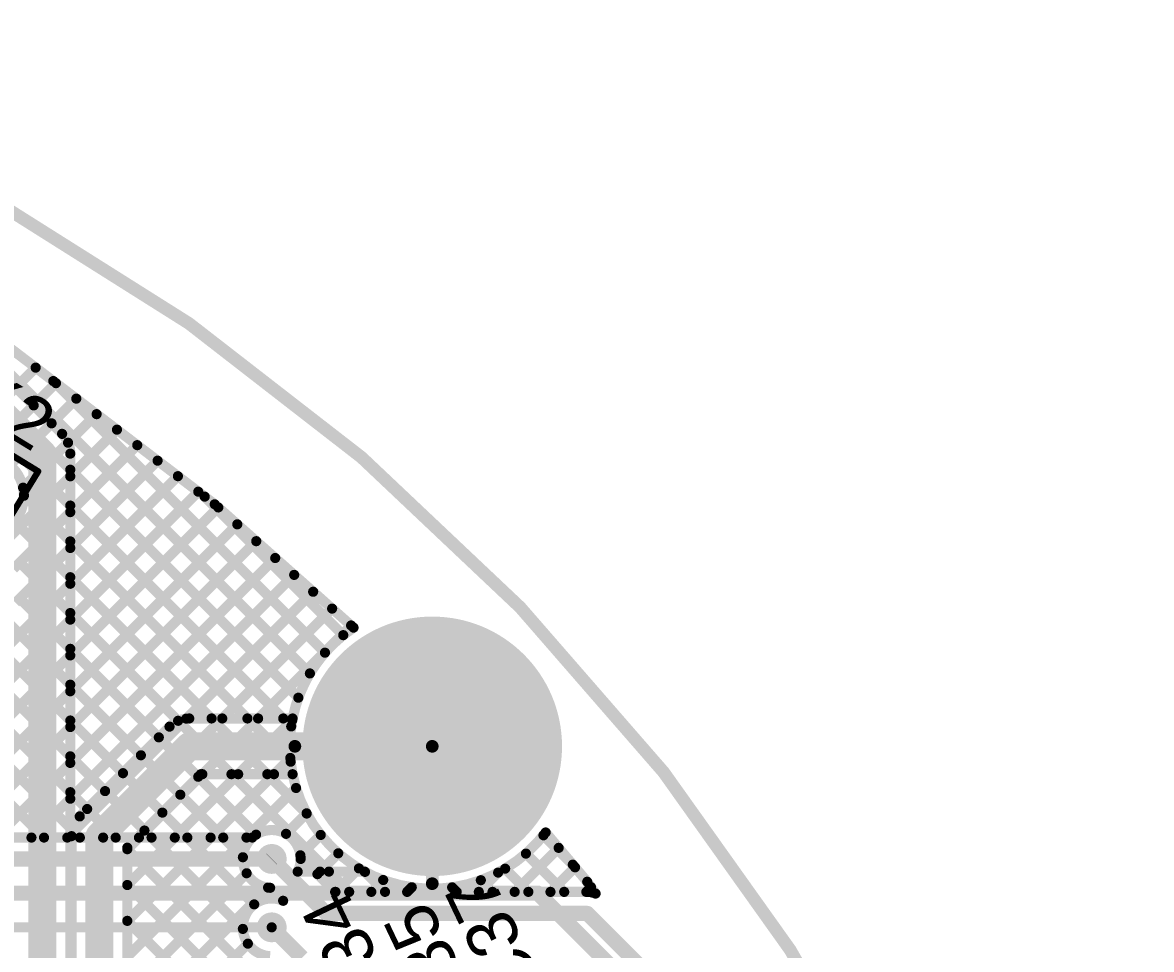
# Model space of a CAD drawing. Header units: millimetres. Extents: x -0.57 to 2.98, y -0.65 to 2.86.
# Drawn here: x 2.087 to 2.978, y 2.084 to 2.815 of the extents above; entities that cross this region are included whole.
import ezdxf

# ---------------------------------------------------------------- set-up
doc = ezdxf.new("R2010")
doc.units = ezdxf.units.MM
doc.header["$MEASUREMENT"] = 0
for name, color, linetype in [('BottomLayer', 5, 'Continuous'), ('BottomSolder', 6, 'Continuous'), ('Mechanical2', 216, 'Continuous'), ('MultiLayer', 9, 'Continuous'), ('PadHoleLayer', 156, 'Continuous'), ('TopLayer', 1, 'Continuous'), ('TopOverlay', 2, 'Continuous'), ('TopPaste', 8, 'Continuous'), ('TopSolder', 216, 'Continuous'), ('ViaHoleLayer', 16, 'Continuous')]:
    doc.layers.add(name, color=color, linetype=linetype)
doc.styles.add('Arial', font='', dxfattribs={"height": 0.2})
doc.styles.get('Arial').set_extended_font_data('Arial')

# ---------------------------------------------------------------- blocks, each defined once
blk = doc.blocks.new('SPM0687LR5H_1_236')
at = {"layer": 'BottomSolder'}
h = blk.add_hatch(color=6, dxfattribs=at)
edge = h.paths.add_edge_path()
edge.add_arc((0, -0.03594), 0.004, 0, 360)
at = {"layer": 'PadHoleLayer'}
h = blk.add_hatch(color=156, dxfattribs=at)
edge = h.paths.add_edge_path()
edge.add_arc((0, -0.03594), 0.02018, 0, 360)
at = {"layer": 'TopLayer'}
h = blk.add_hatch(color=1, dxfattribs=at)
edge = h.paths.add_edge_path()
edge.add_arc((-0.0474, 0.06705), 0.01772, 0, 360)
h = blk.add_hatch(color=1, dxfattribs=at)
edge = h.paths.add_edge_path()
edge.add_arc((0, 0.06705), 0.01772, 0, 360)
h = blk.add_hatch(color=1, dxfattribs=at)
edge = h.paths.add_edge_path()
edge.add_arc((0.0474, 0.06705), 0.01772, 0, 360)
h = blk.add_hatch(color=1, dxfattribs=at)
edge = h.paths.add_edge_path()
edge.add_arc((0, -0.03594), 0.03299, 0, 360)
h = blk.add_hatch(color=1, dxfattribs=at)
edge = h.paths.add_edge_path()
edge.add_arc((-0.0474, -0.06705), 0.01772, 0, 360)
h = blk.add_hatch(color=1, dxfattribs=at)
edge = h.paths.add_edge_path()
edge.add_arc((0.0474, -0.06705), 0.01772, 0, 360)
at = {"layer": 'TopPaste'}
h = blk.add_hatch(color=8, dxfattribs=at)
edge = h.paths.add_edge_path()
edge.add_arc((-0.0474, 0.06705), 0.01772, 0, 360)
h = blk.add_hatch(color=8, dxfattribs=at)
edge = h.paths.add_edge_path()
edge.add_arc((0, 0.06705), 0.01772, 0, 360)
h = blk.add_hatch(color=8, dxfattribs=at)
edge = h.paths.add_edge_path()
edge.add_arc((0.0474, 0.06705), 0.01772, 0, 360)
h = blk.add_hatch(color=8, dxfattribs=at)
edge = h.paths.add_edge_path()
edge.add_arc((-0.0474, -0.06705), 0.01772, 0, 360)
h = blk.add_hatch(color=8, dxfattribs=at)
edge = h.paths.add_edge_path()
edge.add_arc((0.0474, -0.06705), 0.01772, 0, 360)
at = {"layer": 'TopSolder'}
h = blk.add_hatch(color=216, dxfattribs=at)
edge = h.paths.add_edge_path()
edge.add_arc((-0.0474, 0.06705), 0.02172, 0, 360)
h = blk.add_hatch(color=216, dxfattribs=at)
edge = h.paths.add_edge_path()
edge.add_arc((0, 0.06705), 0.02172, 0, 360)
h = blk.add_hatch(color=216, dxfattribs=at)
edge = h.paths.add_edge_path()
edge.add_arc((0.0474, 0.06705), 0.02172, 0, 360)
h = blk.add_hatch(color=216, dxfattribs=at)
edge = h.paths.add_edge_path()
edge.add_arc((0, -0.03594), 0.03699, 0, 360)
h = blk.add_hatch(color=216, dxfattribs=at)
edge = h.paths.add_edge_path()
edge.add_arc((-0.0474, -0.06705), 0.02172, 0, 360)
h = blk.add_hatch(color=216, dxfattribs=at)
edge = h.paths.add_edge_path()
edge.add_arc((0.0474, -0.06705), 0.02172, 0, 360)
at = {"layer": 'TopOverlay', "const_width": 0.005}
for points in [[(-0.07402, 0.09591), (-0.07402, -0.10591)], [(0.07402, 0.09591), (-0.07402, 0.09591)], [(0.07402, 0.09591), (0.07402, -0.10591)], [(-0.085, 0.075), (-0.085, 0.065)], [(-0.08, 0.07), (-0.085, 0.075)], [(-0.08, 0.07), (-0.085, 0.065)], [(0.07402, -0.10591), (-0.07402, -0.10591)]]:
    blk.add_lwpolyline(points, dxfattribs=at)
at = {"layer": 'TopOverlay', "const_width": 0.0025}
for points in [[(-0.07527, 0.09591, 1), (-0.07277, 0.09591, 1)], [(-0.07527, 0.09591, 1), (-0.07277, 0.09591, 1)], [(0.07277, 0.09591, 1), (0.07527, 0.09591, 1)], [(0.07277, 0.09591, 1), (0.07527, 0.09591, 1)], [(-0.08625, 0.075, 1), (-0.08375, 0.075, 1)], [(-0.08625, 0.075, 1), (-0.08375, 0.075, 1)], [(-0.08125, 0.07, 1), (-0.07875, 0.07, 1)], [(-0.08125, 0.07, 1), (-0.07875, 0.07, 1)], [(-0.08625, 0.065, 1), (-0.08375, 0.065, 1)], [(-0.08625, 0.065, 1), (-0.08375, 0.065, 1)], [(-0.07527, -0.10591, 1), (-0.07277, -0.10591, 1)], [(-0.07527, -0.10591, 1), (-0.07277, -0.10591, 1)], [(0.07277, -0.10591, 1), (0.07527, -0.10591, 1)], [(0.07277, -0.10591, 1), (0.07527, -0.10591, 1)]]:
    blk.add_lwpolyline(points, format="xyb", close=True, dxfattribs=at)

msp = doc.modelspace()

# ---------------------------------------------------------------- hatches: boundary and pattern name
at = {"layer": 'BottomLayer'}
h = msp.add_hatch(color=5, dxfattribs=at)
edge = h.paths.add_edge_path()
edge.add_arc((2.41069, 2.24391), 0.09843, 0, 360)
h = msp.add_hatch(color=5, dxfattribs=at)
edge = h.paths.add_edge_path()
edge.add_arc((2.284, 2.155), 0.01181, 0, 360)
h = msp.add_hatch(color=5, dxfattribs=at)
edge = h.paths.add_edge_path()
edge.add_arc((2.284, 2.101), 0.01181, 0, 360)
at = {"layer": 'BottomSolder'}
h = msp.add_hatch(color=6, dxfattribs=at)
edge = h.paths.add_edge_path()
edge.add_arc((2.41069, 2.24391), 0.10243, 0, 360)
h = msp.add_hatch(color=6, dxfattribs=at)
edge = h.paths.add_edge_path()
edge.add_arc((2.284, 2.155), 0.00791, 0, 360)
h = msp.add_hatch(color=6, dxfattribs=at)
edge = h.paths.add_edge_path()
edge.add_arc((2.284, 2.101), 0.00791, 0, 360)
at = {"layer": 'MultiLayer'}
h = msp.add_hatch(color=9, dxfattribs=at)
edge = h.paths.add_edge_path()
edge.add_arc((2.41069, 2.24391), 0.09843, 0, 360)
at = {"layer": 'PadHoleLayer'}
h = msp.add_hatch(color=156, dxfattribs=at)
edge = h.paths.add_edge_path()
edge.add_arc((2.41069, 2.24391), 0.05906, 0, 360)
at = {"layer": 'TopLayer'}
h = msp.add_hatch(color=1, dxfattribs=at)
edge = h.paths.add_edge_path()
edge.add_arc((2.41069, 2.24391), 0.09843, 0, 360)
h = msp.add_hatch(color=1, dxfattribs=at)
edge = h.paths.add_edge_path()
edge.add_arc((2.284, 2.155), 0.01181, 0, 360)
h = msp.add_hatch(color=1, dxfattribs=at)
edge = h.paths.add_edge_path()
edge.add_arc((2.284, 2.101), 0.01181, 0, 360)
at = {"layer": 'TopSolder'}
h = msp.add_hatch(color=216, dxfattribs=at)
edge = h.paths.add_edge_path()
edge.add_arc((2.41069, 2.24391), 0.10243, 0, 360)
h = msp.add_hatch(color=216, dxfattribs=at)
edge = h.paths.add_edge_path()
edge.add_arc((2.284, 2.155), 0.00791, 0, 360)
h = msp.add_hatch(color=216, dxfattribs=at)
edge = h.paths.add_edge_path()
edge.add_arc((2.284, 2.101), 0.00791, 0, 360)
at = {"layer": 'ViaHoleLayer'}
h = msp.add_hatch(color=16, dxfattribs=at)
edge = h.paths.add_edge_path()
edge.add_arc((2.284, 2.155), 0.00591, 0, 360)
h = msp.add_hatch(color=16, dxfattribs=at)
edge = h.paths.add_edge_path()
edge.add_arc((2.284, 2.101), 0.00591, 0, 360)

# ---------------------------------------------------------------- linework, layer by layer
at = {"layer": 'BottomLayer'}
for points, const_width in [([(2.0356, 2.57352), (2.11852, 2.4906)], 0.008), ([(2.04049, 2.57507), (2.31411, 2.30145)], 0.008), ([(2.05562, 2.57498), (2.239, 2.435)], 0.008), ([(2.02, 2.558), (2.103, 2.475)], 0.022), ([(2.08194, 2.52717), (2.09766, 2.54289)], 0.008), ([(2.09609, 2.51303), (2.1137, 2.53064)], 0.008), ([(2.11158, 2.53226), (2.326, 2.31784)], 0.008), ([(2.11023, 2.49888), (2.12974, 2.5184)], 0.008), ([(2.12324, 2.48361), (2.14578, 2.50615)], 0.008), ([(2.125, 2.45709), (2.16182, 2.49391)], 0.008), ([(2.103, 2.02045), (2.103, 2.475)], 0.022), ([(2.125, 2.4288), (2.17786, 2.48167)], 0.008), ([(2.125, 2.02956), (2.125, 2.475)], 0.008), ([(2.125, 2.40052), (2.1939, 2.46942)], 0.008), ([(2.125, 2.46227), (2.30501, 2.28226)], 0.008), ([(2.125, 2.37223), (2.20994, 2.45718)], 0.008), ([(2.125, 2.34395), (2.22599, 2.44493)], 0.008), ([(2.23108, 2.44105), (2.34044, 2.33168)], 0.008), ([(2.125, 2.43399), (2.29308, 2.26591)], 0.008), ([(2.125, 2.31566), (2.24182, 2.43249)], 0.008), ([(2.239, 2.435), (2.34857, 2.33761)], 0.008), ([(2.125, 2.28738), (2.2568, 2.41918)], 0.008), ([(2.125, 2.2591), (2.27177, 2.40587)], 0.008), ([(2.125, 2.4057), (2.26479, 2.26591)], 0.008), ([(2.125, 2.23081), (2.28675, 2.39256)], 0.008), ([(2.125, 2.20253), (2.30172, 2.37925)], 0.008), ([(2.125, 2.37742), (2.23651, 2.26591)], 0.008), ([(2.21654, 2.26578), (2.31669, 2.36594)], 0.008), ([(2.125, 2.34913), (2.21008, 2.26406)], 0.008), ([(2.24495, 2.26591), (2.33167, 2.35263)], 0.008), ([(2.27324, 2.26591), (2.34664, 2.33932)], 0.008), ([(2.125, 2.32085), (2.19487, 2.25098)], 0.008), ([(2.125, 2.29257), (2.18073, 2.23684)], 0.008), ([(2.125, 2.26428), (2.16658, 2.2227)], 0.008), ([(2.13248, 2.1886), (2.20331, 2.25943)], 0.008), ([(2.21891, 2.26591), (2.30044, 2.26591)], 0.008), ([(2.148, 2.173), (2.21891, 2.24391)], 0.022), ([(2.21891, 2.24391), (2.41069, 2.24391)], 0.022), ([(2.41069, 2.13548), (2.41069, 2.24391)], 0.01), ([(2.125, 2.236), (2.15244, 2.20856)], 0.008), ([(2.17, 2.13439), (2.25752, 2.22191)], 0.008), ([(2.17, 2.16267), (2.22924, 2.22191)], 0.008), ([(2.17, 2.10611), (2.2858, 2.22191)], 0.008), ([(2.17, 2.16389), (2.22802, 2.22191)], 0.008), ([(2.17, 2.10611), (2.2858, 2.22191)], 0.008), ([(2.22598, 2.21987), (2.27166, 2.17419)], 0.008), ([(2.22802, 2.22191), (2.30044, 2.22191)], 0.008), ([(2.25222, 2.22191), (2.34513, 2.129)], 0.008), ([(2.28051, 2.22191), (2.31159, 2.19083)], 0.008), ([(2.125, 2.20771), (2.1383, 2.19441)], 0.008), ([(2.17, 2.07782), (2.30319, 2.21101)], 0.008), ([(2.21184, 2.20573), (2.26123, 2.15634)], 0.008), ([(2.1977, 2.19158), (2.27015, 2.11913)], 0.008), ([(2.29529, 2.17482), (2.31149, 2.19102)], 0.008), ([(2.148, 2.041), (2.148, 2.173)], 0.022), ([(2.126, 2.041), (2.126, 2.173)], 0.008), ([(2.18356, 2.17744), (2.26122, 2.09978)], 0.008), ([(2.30663, 2.15788), (2.32269, 2.17395)], 0.008), ([(2.49847, 2.17366), (2.52164, 2.15049)], 0.008), ([(2.50022, 2.17591), (2.533, 2.137)], 0.008), ([(2.17, 2.05011), (2.17, 2.16389)], 0.008), ([(2.17, 2.16271), (2.31119, 2.02152)], 0.008), ([(2.47574, 2.129), (2.51047, 2.16374)], 0.008), ([(2.284, 2.155), (2.327, 2.112)], 0.012), ([(2.30678, 2.15627), (2.33404, 2.129)], 0.008), ([(2.32004, 2.14301), (2.33649, 2.15946)], 0.008), ([(2.48463, 2.15921), (2.51484, 2.129)], 0.008), ([(2.17029, 2.04982), (2.26418, 2.14371)], 0.008), ([(2.33432, 2.129), (2.35283, 2.14752)], 0.008), ([(2.35762, 2.1448), (2.37342, 2.129)], 0.008), ([(2.44745, 2.129), (2.46268, 2.14422)], 0.008), ([(2.46823, 2.14732), (2.48656, 2.129)], 0.008), ([(2.50402, 2.129), (2.52341, 2.14839)], 0.008), ([(2.17, 2.13443), (2.29443, 2.01)], 0.008), ([(2.3626, 2.129), (2.37197, 2.13837)], 0.008), ([(2.44904, 2.13823), (2.45827, 2.129)], 0.008), ([(2.533, 2.137), (2.53963, 2.12765)], 0.008), ([(2.18443, 2.03568), (2.28112, 2.13237)], 0.008), ([(2.28273, 2.13222), (2.293, 2.12196)], 0.008), ([(2.33404, 2.129), (2.533, 2.129)], 0.008), ([(2.39088, 2.129), (2.39454, 2.13265)], 0.008), ([(2.4264, 2.13259), (2.42999, 2.129)], 0.008), ([(2.53231, 2.129), (2.53603, 2.13273)], 0.008), ([(2.327, 2.112), (2.533, 2.112)], 0.012), ([(2.533, 2.112), (2.743, 1.902)], 0.012), ([(2.17, 2.10614), (2.26614, 2.01)], 0.008), ([(2.284, 2.101), (2.308, 2.077)], 0.012), ([(2.19857, 2.02154), (2.26516, 2.08813)], 0.008)]:
    msp.add_lwpolyline(points, dxfattribs=dict(at, const_width=const_width))
for points, const_width in [([(2.09566, 2.54289, 1), (2.09966, 2.54289, 1)], 0.004), ([(2.10958, 2.53226, 1), (2.11358, 2.53226, 1)], 0.004), ([(2.1117, 2.53064, 1), (2.1157, 2.53064, 1)], 0.004), ([(2.12774, 2.5184, 1), (2.13174, 2.5184, 1)], 0.004), ([(2.09409, 2.51303, 1), (2.09809, 2.51303, 1)], 0.004), ([(2.14378, 2.50615, 1), (2.14778, 2.50615, 1)], 0.004), ([(2.10823, 2.49888, 1), (2.11223, 2.49888, 1)], 0.004), ([(2.15982, 2.49391, 1), (2.16382, 2.49391, 1)], 0.004), ([(2.0975, 2.475, 1), (2.1085, 2.475, 1)], 0.011), ([(2.0975, 2.475, 1), (2.1085, 2.475, 1)], 0.011), ([(2.11652, 2.4906, 1), (2.12052, 2.4906, 1)], 0.004), ([(2.11652, 2.4906, 1), (2.12052, 2.4906, 1)], 0.004), ([(2.11656, 2.49056, 1), (2.12056, 2.49056, 1)], 0.004), ([(2.12124, 2.48361, 1), (2.12524, 2.48361, 1)], 0.004), ([(2.123, 2.475, 1), (2.127, 2.475, 1)], 0.004), ([(2.123, 2.475, 1), (2.127, 2.475, 1)], 0.004), ([(2.123, 2.475, 1), (2.127, 2.475, 1)], 0.004), ([(2.17586, 2.48167, 1), (2.17986, 2.48167, 1)], 0.004), ([(2.1919, 2.46942, 1), (2.1959, 2.46942, 1)], 0.004), ([(2.123, 2.46227, 1), (2.127, 2.46227, 1)], 0.004), ([(2.123, 2.45709, 1), (2.127, 2.45709, 1)], 0.004), ([(2.20794, 2.45718, 1), (2.21194, 2.45718, 1)], 0.004), ([(2.22399, 2.44493, 1), (2.22799, 2.44493, 1)], 0.004), ([(2.22908, 2.44105, 1), (2.23308, 2.44105, 1)], 0.004), ([(2.123, 2.43399, 1), (2.127, 2.43399, 1)], 0.004), ([(2.123, 2.4288, 1), (2.127, 2.4288, 1)], 0.004), ([(2.237, 2.435, 1), (2.241, 2.435, 1)], 0.004), ([(2.237, 2.435, 1), (2.241, 2.435, 1)], 0.004), ([(2.23982, 2.43249, 1), (2.24382, 2.43249, 1)], 0.004), ([(2.2548, 2.41918, 1), (2.2588, 2.41918, 1)], 0.004), ([(2.123, 2.4057, 1), (2.127, 2.4057, 1)], 0.004), ([(2.26977, 2.40587, 1), (2.27377, 2.40587, 1)], 0.004), ([(2.123, 2.40052, 1), (2.127, 2.40052, 1)], 0.004), ([(2.28475, 2.39256, 1), (2.28875, 2.39256, 1)], 0.004), ([(2.123, 2.37742, 1), (2.127, 2.37742, 1)], 0.004), ([(2.29972, 2.37925, 1), (2.30372, 2.37925, 1)], 0.004), ([(2.123, 2.37223, 1), (2.127, 2.37223, 1)], 0.004), ([(2.31469, 2.36594, 1), (2.31869, 2.36594, 1)], 0.004), ([(2.123, 2.34913, 1), (2.127, 2.34913, 1)], 0.004), ([(2.32967, 2.35263, 1), (2.33367, 2.35263, 1)], 0.004), ([(2.123, 2.34395, 1), (2.127, 2.34395, 1)], 0.004), ([(2.33844, 2.33168, 1), (2.34244, 2.33168, 1)], 0.004), ([(2.34464, 2.33932, 1), (2.34864, 2.33932, 1)], 0.004), ([(2.34657, 2.33761, 1), (2.35057, 2.33761, 1)], 0.004), ([(2.34657, 2.33761, 1), (2.35057, 2.33761, 1)], 0.004), ([(2.123, 2.32085, 1), (2.127, 2.32085, 1)], 0.004), ([(2.123, 2.31566, 1), (2.127, 2.31566, 1)], 0.004), ([(2.324, 2.31784, 1), (2.328, 2.31784, 1)], 0.004), ([(2.31211, 2.30145, 1), (2.31611, 2.30145, 1)], 0.004), ([(2.123, 2.29257, 1), (2.127, 2.29257, 1)], 0.004), ([(2.123, 2.28738, 1), (2.127, 2.28738, 1)], 0.004), ([(2.30301, 2.28226, 1), (2.30701, 2.28226, 1)], 0.004), ([(2.123, 2.26428, 1), (2.127, 2.26428, 1)], 0.004), ([(2.20131, 2.25943, 1), (2.20531, 2.25943, 1)], 0.004), ([(2.20131, 2.25943, 1), (2.20531, 2.25943, 1)], 0.004), ([(2.20135, 2.25947, 1), (2.20535, 2.25947, 1)], 0.004), ([(2.20808, 2.26406, 1), (2.21208, 2.26406, 1)], 0.004), ([(2.21454, 2.26578, 1), (2.21854, 2.26578, 1)], 0.004), ([(2.21691, 2.26591, 1), (2.22091, 2.26591, 1)], 0.004), ([(2.21691, 2.26591, 1), (2.22091, 2.26591, 1)], 0.004), ([(2.21691, 2.26591, 1), (2.22091, 2.26591, 1)], 0.004), ([(2.23451, 2.26591, 1), (2.23851, 2.26591, 1)], 0.004), ([(2.24295, 2.26591, 1), (2.24695, 2.26591, 1)], 0.004), ([(2.26279, 2.26591, 1), (2.26679, 2.26591, 1)], 0.004), ([(2.27124, 2.26591, 1), (2.27524, 2.26591, 1)], 0.004), ([(2.29108, 2.26591, 1), (2.29508, 2.26591, 1)], 0.004), ([(2.29844, 2.26591, 1), (2.30244, 2.26591, 1)], 0.004), ([(2.29844, 2.26591, 1), (2.30244, 2.26591, 1)], 0.004), ([(2.123, 2.2591, 1), (2.127, 2.2591, 1)], 0.004), ([(2.19287, 2.25098, 1), (2.19687, 2.25098, 1)], 0.004), ([(2.21341, 2.24391, 1), (2.22441, 2.24391, 1)], 0.011), ([(2.21341, 2.24391, 1), (2.22441, 2.24391, 1)], 0.011), ([(2.40519, 2.24391, 1), (2.41619, 2.24391, 1)], 0.011), ([(2.40819, 2.24391, 1), (2.41319, 2.24391, 1)], 0.005), ([(2.123, 2.236, 1), (2.127, 2.236, 1)], 0.004), ([(2.17873, 2.23684, 1), (2.18273, 2.23684, 1)], 0.004), ([(2.123, 2.23081, 1), (2.127, 2.23081, 1)], 0.004), ([(2.16458, 2.2227, 1), (2.16858, 2.2227, 1)], 0.004), ([(2.22398, 2.21987, 1), (2.22798, 2.21987, 1)], 0.004), ([(2.22602, 2.22191, 1), (2.23002, 2.22191, 1)], 0.004), ([(2.22602, 2.22191, 1), (2.23002, 2.22191, 1)], 0.004), ([(2.22724, 2.22191, 1), (2.23124, 2.22191, 1)], 0.004), ([(2.25022, 2.22191, 1), (2.25422, 2.22191, 1)], 0.004), ([(2.25552, 2.22191, 1), (2.25952, 2.22191, 1)], 0.004), ([(2.27851, 2.22191, 1), (2.28251, 2.22191, 1)], 0.004), ([(2.2838, 2.22191, 1), (2.2878, 2.22191, 1)], 0.004), ([(2.2838, 2.22191, 1), (2.2878, 2.22191, 1)], 0.004), ([(2.29844, 2.22191, 1), (2.30244, 2.22191, 1)], 0.004), ([(2.29844, 2.22191, 1), (2.30244, 2.22191, 1)], 0.004), ([(2.123, 2.20771, 1), (2.127, 2.20771, 1)], 0.004), ([(2.15044, 2.20856, 1), (2.15444, 2.20856, 1)], 0.004), ([(2.20984, 2.20573, 1), (2.21384, 2.20573, 1)], 0.004), ([(2.30119, 2.21101, 1), (2.30519, 2.21101, 1)], 0.004), ([(2.123, 2.20253, 1), (2.127, 2.20253, 1)], 0.004), ([(2.13044, 2.18856, 1), (2.13444, 2.18856, 1)], 0.004), ([(2.13048, 2.1886, 1), (2.13448, 2.1886, 1)], 0.004), ([(2.13048, 2.1886, 1), (2.13448, 2.1886, 1)], 0.004), ([(2.1363, 2.19441, 1), (2.1403, 2.19441, 1)], 0.004), ([(2.1957, 2.19158, 1), (2.1997, 2.19158, 1)], 0.004), ([(2.30949, 2.19102, 1), (2.31349, 2.19102, 1)], 0.004), ([(2.30959, 2.19083, 1), (2.31359, 2.19083, 1)], 0.004), ([(2.1425, 2.173, 1), (2.1535, 2.173, 1)], 0.011), ([(2.1425, 2.173, 1), (2.1535, 2.173, 1)], 0.011), ([(2.124, 2.173, 1), (2.128, 2.173, 1)], 0.004), ([(2.124, 2.173, 1), (2.128, 2.173, 1)], 0.004), ([(2.124, 2.173, 1), (2.128, 2.173, 1)], 0.004), ([(2.18155, 2.17744, 1), (2.18555, 2.17744, 1)], 0.004), ([(2.26966, 2.17419, 1), (2.27366, 2.17419, 1)], 0.004), ([(2.29329, 2.17482, 1), (2.29729, 2.17482, 1)], 0.004), ([(2.32069, 2.17395, 1), (2.32469, 2.17395, 1)], 0.004), ([(2.49647, 2.17366, 1), (2.50047, 2.17366, 1)], 0.004), ([(2.49822, 2.17591, 1), (2.50222, 2.17591, 1)], 0.004), ([(2.49822, 2.17591, 1), (2.50222, 2.17591, 1)], 0.004), ([(2.168, 2.16389, 1), (2.172, 2.16389, 1)], 0.004), ([(2.168, 2.16389, 1), (2.172, 2.16389, 1)], 0.004), ([(2.168, 2.16271, 1), (2.172, 2.16271, 1)], 0.004), ([(2.168, 2.16267, 1), (2.172, 2.16267, 1)], 0.004), ([(2.50847, 2.16374, 1), (2.51247, 2.16374, 1)], 0.004), ([(2.25923, 2.15634, 1), (2.26323, 2.15634, 1)], 0.004), ([(2.281, 2.155, 1), (2.287, 2.155, 1)], 0.006), ([(2.30463, 2.15788, 1), (2.30863, 2.15788, 1)], 0.004), ([(2.30478, 2.15627, 1), (2.30878, 2.15627, 1)], 0.004), ([(2.30478, 2.15627, 1), (2.30878, 2.15627, 1)], 0.004), ([(2.33449, 2.15946, 1), (2.33849, 2.15946, 1)], 0.004), ([(2.48263, 2.15921, 1), (2.48663, 2.15921, 1)], 0.004), ([(2.26218, 2.14371, 1), (2.26618, 2.14371, 1)], 0.004), ([(2.35083, 2.14752, 1), (2.35483, 2.14752, 1)], 0.004), ([(2.35562, 2.1448, 1), (2.35962, 2.1448, 1)], 0.004), ([(2.46068, 2.14422, 1), (2.46468, 2.14422, 1)], 0.004), ([(2.46623, 2.14732, 1), (2.47023, 2.14732, 1)], 0.004), ([(2.51964, 2.15049, 1), (2.52364, 2.15049, 1)], 0.004), ([(2.52141, 2.14839, 1), (2.52541, 2.14839, 1)], 0.004), ([(2.168, 2.13443, 1), (2.172, 2.13443, 1)], 0.004), ([(2.31804, 2.14301, 1), (2.32204, 2.14301, 1)], 0.004), ([(2.36997, 2.13837, 1), (2.37397, 2.13837, 1)], 0.004), ([(2.40819, 2.13548, 1), (2.41319, 2.13548, 1)], 0.005), ([(2.44704, 2.13823, 1), (2.45104, 2.13823, 1)], 0.004), ([(2.531, 2.137, 1), (2.535, 2.137, 1)], 0.004), ([(2.531, 2.137, 1), (2.535, 2.137, 1)], 0.004), ([(2.168, 2.13439, 1), (2.172, 2.13439, 1)], 0.004), ([(2.27912, 2.13237, 1), (2.28312, 2.13237, 1)], 0.004), ([(2.28073, 2.13222, 1), (2.28473, 2.13222, 1)], 0.004), ([(2.28073, 2.13222, 1), (2.28473, 2.13222, 1)], 0.004), ([(2.33204, 2.129, 1), (2.33604, 2.129, 1)], 0.004), ([(2.33204, 2.129, 1), (2.33604, 2.129, 1)], 0.004), ([(2.33232, 2.129, 1), (2.33632, 2.129, 1)], 0.004), ([(2.34313, 2.129, 1), (2.34713, 2.129, 1)], 0.004), ([(2.3606, 2.129, 1), (2.3646, 2.129, 1)], 0.004), ([(2.37142, 2.129, 1), (2.37542, 2.129, 1)], 0.004), ([(2.38888, 2.129, 1), (2.39288, 2.129, 1)], 0.004), ([(2.39254, 2.13265, 1), (2.39654, 2.13265, 1)], 0.004), ([(2.4244, 2.13259, 1), (2.4284, 2.13259, 1)], 0.004), ([(2.42799, 2.129, 1), (2.43199, 2.129, 1)], 0.004), ([(2.44545, 2.129, 1), (2.44945, 2.129, 1)], 0.004), ([(2.45627, 2.129, 1), (2.46027, 2.129, 1)], 0.004), ([(2.47374, 2.129, 1), (2.47774, 2.129, 1)], 0.004), ([(2.48456, 2.129, 1), (2.48856, 2.129, 1)], 0.004), ([(2.50202, 2.129, 1), (2.50602, 2.129, 1)], 0.004), ([(2.51284, 2.129, 1), (2.51684, 2.129, 1)], 0.004), ([(2.53031, 2.129, 1), (2.53431, 2.129, 1)], 0.004), ([(2.531, 2.129, 1), (2.535, 2.129, 1)], 0.004), ([(2.531, 2.129, 1), (2.535, 2.129, 1)], 0.004), ([(2.531, 2.129, 1), (2.535, 2.129, 1)], 0.004), ([(2.53403, 2.13273, 1), (2.53803, 2.13273, 1)], 0.004), ([(2.53763, 2.12765, 1), (2.54163, 2.12765, 1)], 0.004), ([(2.53763, 2.12765, 1), (2.54163, 2.12765, 1)], 0.004), ([(2.53763, 2.12765, 1), (2.54163, 2.12765, 1)], 0.004), ([(2.26815, 2.11913, 1), (2.27215, 2.11913, 1)], 0.004), ([(2.291, 2.12196, 1), (2.295, 2.12196, 1)], 0.004), ([(2.291, 2.12196, 1), (2.295, 2.12196, 1)], 0.004), ([(2.324, 2.112, 1), (2.33, 2.112, 1)], 0.006), ([(2.324, 2.112, 1), (2.33, 2.112, 1)], 0.006), ([(2.53, 2.112, 1), (2.536, 2.112, 1)], 0.006), ([(2.53, 2.112, 1), (2.536, 2.112, 1)], 0.006), ([(2.168, 2.10614, 1), (2.172, 2.10614, 1)], 0.004), ([(2.168, 2.10611, 1), (2.172, 2.10611, 1)], 0.004), ([(2.168, 2.10611, 1), (2.172, 2.10611, 1)], 0.004), ([(2.25922, 2.09978, 1), (2.26322, 2.09978, 1)], 0.004), ([(2.281, 2.101, 1), (2.287, 2.101, 1)], 0.006), ([(2.26316, 2.08813, 1), (2.26716, 2.08813, 1)], 0.004)]:
    msp.add_lwpolyline(points, format="xyb", close=True, dxfattribs=dict(at, const_width=const_width))
at = {"layer": 'BottomLayer', "const_width": 0.008}
for points in [[(2.11852, 2.4906, -0.199566), (2.125, 2.475)], [(2.11856, 2.49056, -0.198912), (2.125, 2.475)], [(2.30044, 2.26591, -0.199675), (2.34857, 2.33761)], [(2.20331, 2.25943, -0.199566), (2.21891, 2.26591)], [(2.20335, 2.25947, -0.198912), (2.21891, 2.26591)], [(2.50022, 2.17591, -0.646286), (2.30044, 2.22191)], [(2.126, 2.173, -0.199566), (2.13248, 2.1886)], [(2.126, 2.173, -0.198912), (2.13244, 2.18856)], [(2.28273, 2.13222, -2.236529), (2.30678, 2.15627)], [(2.533, 2.129, -0.100558), (2.53963, 2.12765)], [(2.533, 2.129, -0.100558), (2.53963, 2.12765)], [(2.28273, 2.07822, -1.192248), (2.293, 2.12196)]]:
    msp.add_lwpolyline(points, format="xyb", dxfattribs=at)
at = {"layer": 'Mechanical2', "const_width": 0.01}
msp.add_lwpolyline([(1.75783, 2.80917, -6.230382), (0.64896, 2.81029)], format="xyb", dxfattribs=at)
at = {"layer": 'TopLayer'}
for points, const_width in [([(1.98358, 2.5754), (2.29937, 2.25962)], 0.008), ([(2.01204, 2.57524), (2.30501, 2.28226)], 0.008), ([(2.04049, 2.57507), (2.31411, 2.30145)], 0.008), ([(2.05562, 2.57498), (2.239, 2.435)], 0.008), ([(2.03051, 2.47574), (2.09766, 2.54289)], 0.008), ([(2.05653, 2.47347), (2.1137, 2.53064)], 0.008), ([(2.11158, 2.53226), (2.326, 2.31784)], 0.008), ([(2.07724, 2.46589), (2.12974, 2.5184)], 0.008), ([(2.08774, 2.44811), (2.14578, 2.50615)], 0.008), ([(2.07735, 2.40943), (2.16182, 2.49391)], 0.008), ([(2.08017, 2.38398), (2.17786, 2.48167)], 0.008), ([(2.08181, 2.35733), (2.1939, 2.46942)], 0.008), ([(1.9909, 2.23814), (2.20994, 2.45718)], 0.008), ([(2.00505, 2.224), (2.22599, 2.44493)], 0.008), ([(2.08838, 2.44232), (2.29893, 2.23178)], 0.008), ([(2.23108, 2.44105), (2.34044, 2.33168)], 0.008), ([(2.01919, 2.20985), (2.24182, 2.43249)], 0.008), ([(2.239, 2.435), (2.34857, 2.33761)], 0.008), ([(2.08101, 2.42141), (2.31159, 2.19083)], 0.008), ([(2.03333, 2.19571), (2.2568, 2.41918)], 0.008), ([(2.04747, 2.18157), (2.27177, 2.40587)], 0.008), ([(2.06607, 2.17188), (2.28675, 2.39256)], 0.008), ([(2.0826, 2.39153), (2.32913, 2.145)], 0.008), ([(2.09435, 2.17188), (2.30172, 2.37925)], 0.008), ([(2.08279, 2.36306), (2.27166, 2.17419)], 0.008), ([(2.12263, 2.17188), (2.31669, 2.36594)], 0.008), ([(2.01199, 2.34901), (2.18912, 2.17188)], 0.008), ([(2.03597, 2.35331), (2.2174, 2.17188)], 0.008), ([(2.15092, 2.17188), (2.33167, 2.35263)], 0.008), ([(2.07259, 2.34498), (2.24569, 2.17188)], 0.008), ([(2.1792, 2.17188), (2.34664, 2.33932)], 0.008), ([(2.01398, 2.31874), (2.16084, 2.17188)], 0.008), ([(1.97499, 2.30115), (2.10427, 2.17188)], 0.008), ([(2.00154, 2.30289), (2.13255, 2.17188)], 0.008), ([(2.20749, 2.17188), (2.30018, 2.26457)], 0.008), ([(2.30227, 2.24391), (2.41069, 2.24391)], 0.01), ([(2.23577, 2.17188), (2.29864, 2.23475)], 0.008), ([(2.23577, 2.17188), (2.29864, 2.23475)], 0.008), ([(2.26406, 2.17188), (2.30319, 2.21101)], 0.008), ([(2.29529, 2.17482), (2.31149, 2.19102)], 0.008), ([(2.05716, 2.17188), (2.26865, 2.17188)], 0.008), ([(2.30663, 2.15788), (2.32269, 2.17395)], 0.008), ([(2.05012, 2.15488), (2.28388, 2.15488)], 0.012), ([(2.28388, 2.15488), (2.284, 2.155)], 0.012), ([(2.32203, 2.145), (2.33649, 2.15946)], 0.008), ([(2.3045, 2.145), (2.35725, 2.145)], 0.008), ([(2.033, 2.128), (2.494, 2.128)], 0.012), ([(2.494, 2.128), (2.817, 1.805)], 0.012), ([(1.989, 2.101), (2.284, 2.101)], 0.008)]:
    msp.add_lwpolyline(points, dxfattribs=dict(at, const_width=const_width))
for points, const_width in [([(2.09566, 2.54289, 1), (2.09966, 2.54289, 1)], 0.004), ([(2.10958, 2.53226, 1), (2.11358, 2.53226, 1)], 0.004), ([(2.1117, 2.53064, 1), (2.1157, 2.53064, 1)], 0.004), ([(2.12774, 2.5184, 1), (2.13174, 2.5184, 1)], 0.004), ([(2.14378, 2.50615, 1), (2.14778, 2.50615, 1)], 0.004), ([(2.15982, 2.49391, 1), (2.16382, 2.49391, 1)], 0.004), ([(2.17586, 2.48167, 1), (2.17986, 2.48167, 1)], 0.004), ([(2.1919, 2.46942, 1), (2.1959, 2.46942, 1)], 0.004), ([(2.20794, 2.45718, 1), (2.21194, 2.45718, 1)], 0.004), ([(2.08574, 2.44811, 1), (2.08974, 2.44811, 1)], 0.004), ([(2.08638, 2.44232, 1), (2.09038, 2.44232, 1)], 0.004), ([(2.08638, 2.44175, 1), (2.09038, 2.44175, 1)], 0.004), ([(2.08638, 2.44175, 1), (2.09038, 2.44175, 1)], 0.004), ([(2.22399, 2.44493, 1), (2.22799, 2.44493, 1)], 0.004), ([(2.22908, 2.44105, 1), (2.23308, 2.44105, 1)], 0.004), ([(2.237, 2.435, 1), (2.241, 2.435, 1)], 0.004), ([(2.237, 2.435, 1), (2.241, 2.435, 1)], 0.004), ([(2.23982, 2.43249, 1), (2.24382, 2.43249, 1)], 0.004), ([(2.2548, 2.41918, 1), (2.2588, 2.41918, 1)], 0.004), ([(2.26977, 2.40587, 1), (2.27377, 2.40587, 1)], 0.004), ([(2.28475, 2.39256, 1), (2.28875, 2.39256, 1)], 0.004), ([(2.29972, 2.37925, 1), (2.30372, 2.37925, 1)], 0.004), ([(2.31469, 2.36594, 1), (2.31869, 2.36594, 1)], 0.004), ([(2.32967, 2.35263, 1), (2.33367, 2.35263, 1)], 0.004), ([(2.33844, 2.33168, 1), (2.34244, 2.33168, 1)], 0.004), ([(2.34464, 2.33932, 1), (2.34864, 2.33932, 1)], 0.004), ([(2.34657, 2.33761, 1), (2.35057, 2.33761, 1)], 0.004), ([(2.34657, 2.33761, 1), (2.35057, 2.33761, 1)], 0.004), ([(2.324, 2.31784, 1), (2.328, 2.31784, 1)], 0.004), ([(2.31211, 2.30145, 1), (2.31611, 2.30145, 1)], 0.004), ([(2.30301, 2.28226, 1), (2.30701, 2.28226, 1)], 0.004), ([(2.29737, 2.25962, 1), (2.30137, 2.25962, 1)], 0.004), ([(2.29818, 2.26457, 1), (2.30218, 2.26457, 1)], 0.004), ([(2.29977, 2.24391, 1), (2.30477, 2.24391, 1)], 0.005), ([(2.40819, 2.24391, 1), (2.41319, 2.24391, 1)], 0.005), ([(2.29664, 2.23475, 1), (2.30064, 2.23475, 1)], 0.004), ([(2.29664, 2.23475, 1), (2.30064, 2.23475, 1)], 0.004), ([(2.29693, 2.23178, 1), (2.30093, 2.23178, 1)], 0.004), ([(2.30119, 2.21101, 1), (2.30519, 2.21101, 1)], 0.004), ([(2.30949, 2.19102, 1), (2.31349, 2.19102, 1)], 0.004), ([(2.30959, 2.19083, 1), (2.31359, 2.19083, 1)], 0.004), ([(2.09235, 2.17188, 1), (2.09635, 2.17188, 1)], 0.004), ([(2.10227, 2.17188, 1), (2.10627, 2.17188, 1)], 0.004), ([(2.12063, 2.17188, 1), (2.12463, 2.17188, 1)], 0.004), ([(2.13055, 2.17188, 1), (2.13455, 2.17188, 1)], 0.004), ([(2.14892, 2.17188, 1), (2.15292, 2.17188, 1)], 0.004), ([(2.15884, 2.17188, 1), (2.16284, 2.17188, 1)], 0.004), ([(2.1772, 2.17188, 1), (2.1812, 2.17188, 1)], 0.004), ([(2.18712, 2.17188, 1), (2.19112, 2.17188, 1)], 0.004), ([(2.20549, 2.17188, 1), (2.20949, 2.17188, 1)], 0.004), ([(2.2154, 2.17188, 1), (2.2194, 2.17188, 1)], 0.004), ([(2.23377, 2.17188, 1), (2.23777, 2.17188, 1)], 0.004), ([(2.23377, 2.17188, 1), (2.23777, 2.17188, 1)], 0.004), ([(2.24369, 2.17188, 1), (2.24769, 2.17188, 1)], 0.004), ([(2.26206, 2.17188, 1), (2.26606, 2.17188, 1)], 0.004), ([(2.26665, 2.17188, 1), (2.27065, 2.17188, 1)], 0.004), ([(2.26665, 2.17188, 1), (2.27065, 2.17188, 1)], 0.004), ([(2.26966, 2.17419, 1), (2.27366, 2.17419, 1)], 0.004), ([(2.29329, 2.17482, 1), (2.29729, 2.17482, 1)], 0.004), ([(2.32069, 2.17395, 1), (2.32469, 2.17395, 1)], 0.004), ([(2.28088, 2.15488, 1), (2.28688, 2.15488, 1)], 0.006), ([(2.28088, 2.15488, 1), (2.28688, 2.15488, 1)], 0.006), ([(2.281, 2.155, 1), (2.287, 2.155, 1)], 0.006), ([(2.30463, 2.15788, 1), (2.30863, 2.15788, 1)], 0.004), ([(2.30481, 2.155, 1), (2.30881, 2.155, 1)], 0.004), ([(2.30481, 2.155, 1), (2.30881, 2.155, 1)], 0.004), ([(2.33449, 2.15946, 1), (2.33849, 2.15946, 1)], 0.004), ([(2.3025, 2.145, 1), (2.3065, 2.145, 1)], 0.004), ([(2.3025, 2.145, 1), (2.3065, 2.145, 1)], 0.004), ([(2.32003, 2.145, 1), (2.32403, 2.145, 1)], 0.004), ([(2.32713, 2.145, 1), (2.33113, 2.145, 1)], 0.004), ([(2.35525, 2.145, 1), (2.35925, 2.145, 1)], 0.004), ([(2.35525, 2.145, 1), (2.35925, 2.145, 1)], 0.004), ([(2.491, 2.128, 1), (2.497, 2.128, 1)], 0.006), ([(2.491, 2.128, 1), (2.497, 2.128, 1)], 0.006), ([(2.282, 2.101, 1), (2.286, 2.101, 1)], 0.004)]:
    msp.add_lwpolyline(points, format="xyb", close=True, dxfattribs=dict(at, const_width=const_width))
at = {"layer": 'TopLayer', "const_width": 0.008}
for points in [[(2.07324, 2.46879, -0.260946), (2.08838, 2.44175)], [(2.08838, 2.44175, -0.272776), (2.07203, 2.414)], [(2.35725, 2.145, -0.566171), (2.34857, 2.33761)], [(2.26865, 2.17188, -0.651136), (2.30681, 2.155)], [(2.30681, 2.155, -0.11394), (2.3045, 2.145)]]:
    msp.add_lwpolyline(points, format="xyb", dxfattribs=at)

# ---------------------------------------------------------------- block references
at = {"rotation": 148.5}
msp.add_blockref('SPM0687LR5H_1_236', (1.98122, 2.40935), dxfattribs=at)

# ---------------------------------------------------------------- texts
at = {"layer": 'TopOverlay', "style": 'Arial'}
for s, rotation, p in [('MK2', 328.5, (1.99809, 2.53581)), ('C37', 115.5, (2.5, 2.05349)), ('C34', 115.5, (2.386, 2.04049)), ('C35', 115.5, (2.451, 2.03149))]:
    msp.add_text(s, height=0.04, rotation=rotation, dxfattribs=at).set_placement(p)

doc.saveas('drawing.dxf')
